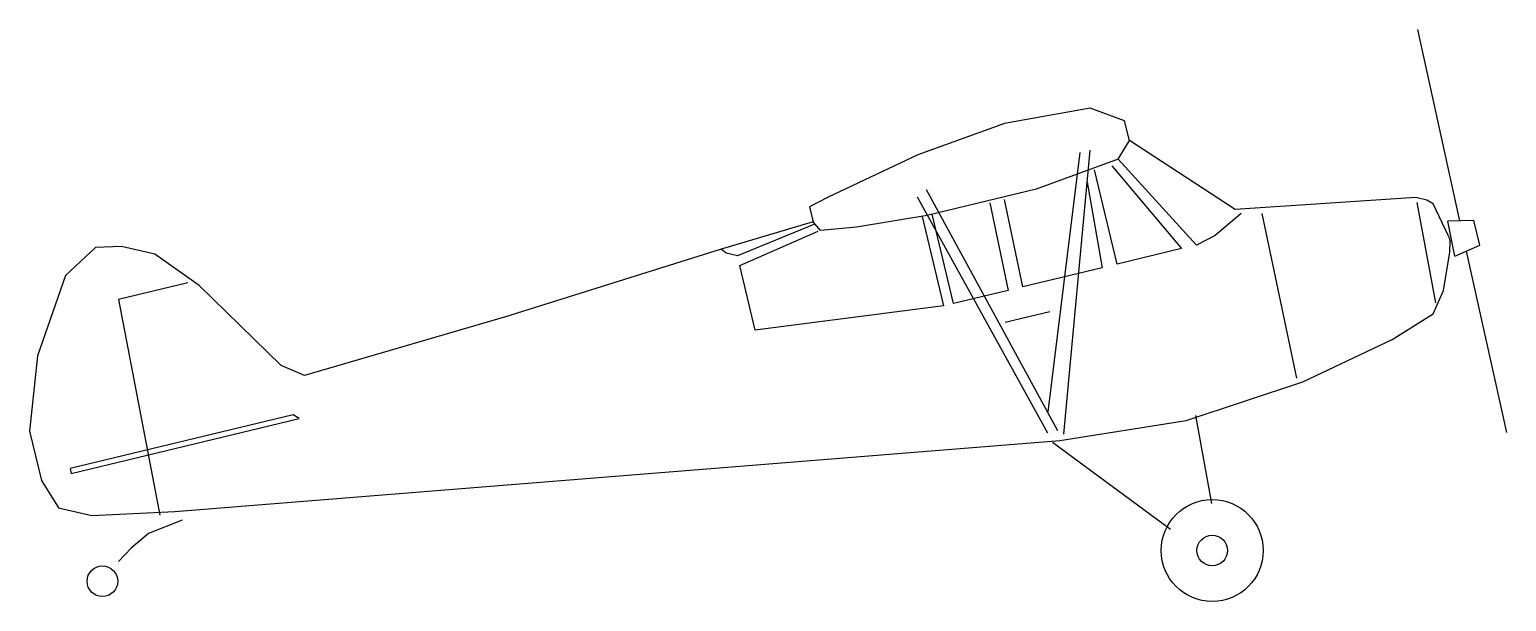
# Model space of a CAD drawing. Header units: millimetres. Extents: x -2107.5 to -2097.62, y 1844.51 to 1848.34.
import ezdxf

# ---------------------------------------------------------------- set-up
doc = ezdxf.new("R2010")
doc.units = ezdxf.units.MM
doc.header["$LTSCALE"] = 10
doc.layers.add('Aeronaves', color=2, linetype='Continuous')

msp = doc.modelspace()

# ---------------------------------------------------------------- linework, layer by layer
at = {"layer": 'Aeronaves'}
for p, q in [((-2098.2174, 1848.3418), (-2097.9346, 1847.0616)), ((-2100.406, 1847.8156), (-2100.9777, 1847.7133)), ((-2100.1751, 1847.7308), (-2100.406, 1847.8156)), ((-2100.9777, 1847.7133), (-2101.5586, 1847.5035)), ((-2100.1433, 1847.5982), (-2100.1751, 1847.7308)), ((-2100.4749, 1847.5185), (-2100.6891, 1845.7833)), ((-2100.4085, 1847.5344), (-2100.5829, 1845.6334)), ((-2100.2188, 1847.4748), (-2100.1433, 1847.5982)), ((-2099.4361, 1847.1368), (-2100.1433, 1847.5982)), ((-2101.5586, 1847.5035), (-2102.1568, 1847.2194)), ((-2100.2188, 1847.4748), (-2100.7666, 1847.2729)), ((-2100.2607, 1847.43), (-2099.7941, 1846.8754)), ((-2099.6946, 1846.8993), (-2100.2188, 1847.4748)), ((-2100.4258, 1847.3205), (-2100.3247, 1846.7478)), ((-2100.2252, 1846.7717), (-2100.3767, 1847.4018)), ((-2102.1568, 1847.2194), (-2102.2815, 1847.1543)), ((-2101.5612, 1847.2222), (-2100.6904, 1845.6427)), ((-2101.5028, 1847.2713), (-2100.6241, 1845.6586)), ((-2100.7666, 1847.2729), (-2101.4961, 1847.0976)), ((-2098.2276, 1847.2169), (-2099.4361, 1847.1368)), ((-2098.1533, 1847.1996), (-2098.2276, 1847.2169)), ((-2102.2815, 1847.1543), (-2102.2575, 1847.0548)), ((-2101.0767, 1847.1812), (-2100.9547, 1846.5963)), ((-2100.8552, 1846.6203), (-2100.9772, 1847.2051)), ((-2098.0934, 1846.5125), (-2098.2196, 1847.1837)), ((-2098.1122, 1847.1745), (-2098.1533, 1847.1996)), ((-2098.0067, 1846.9546), (-2098.1122, 1847.1745)), ((-2102.2575, 1847.0548), (-2102.8796, 1846.8702)), ((-2102.2529, 1847.037), (-2102.7642, 1846.8278)), ((-2102.2084, 1846.9965), (-2102.2575, 1847.0548)), ((-2101.9683, 1847.0191), (-2102.2084, 1846.9965)), ((-2101.4961, 1847.0976), (-2101.9683, 1847.0191)), ((-2101.5281, 1847.0906), (-2101.3858, 1846.4927)), ((-2101.3195, 1846.5087), (-2101.4618, 1847.1065)), ((-2099.3949, 1847.1116), (-2099.57, 1846.9643)), ((-2099.0244, 1846.0081), (-2099.2543, 1847.1104)), ((-2097.8402, 1847.0645), (-2098.0143, 1847.0591)), ((-2097.9672, 1846.8251), (-2098.0143, 1847.0591)), ((-2097.8004, 1846.8987), (-2097.8402, 1847.0645)), ((-2102.7482, 1846.7615), (-2102.2236, 1846.9925)), ((-2099.57, 1846.9643), (-2099.6946, 1846.8993)), ((-2098.0067, 1846.9546), (-2097.9988, 1846.9215)), ((-2097.9993, 1846.8508), (-2097.9988, 1846.9215)), ((-2107.0568, 1846.8832), (-2107.2571, 1846.6948)), ((-2106.8831, 1846.8899), (-2107.0568, 1846.8832)), ((-2106.6602, 1846.8383), (-2106.8831, 1846.8899)), ((-2106.3643, 1846.6288), (-2106.6602, 1846.8383)), ((-2102.8796, 1846.8702), (-2104.3147, 1846.42)), ((-2102.8385, 1846.845), (-2102.8735, 1846.8711)), ((-2102.7642, 1846.8278), (-2102.8385, 1846.845)), ((-2099.7941, 1846.8754), (-2100.2252, 1846.7717)), ((-2098.043, 1846.5948), (-2097.9993, 1846.8508)), ((-2097.9672, 1846.8251), (-2097.8004, 1846.8987)), ((-2097.8899, 1846.8592), (-2097.6215, 1845.6442)), ((-2102.6446, 1846.3304), (-2102.7482, 1846.7615)), ((-2100.3247, 1846.7478), (-2100.8552, 1846.6203)), ((-2107.2571, 1846.6948), (-2107.4439, 1846.1588)), ((-2106.4386, 1846.646), (-2106.9028, 1846.5344)), ((-2105.8149, 1846.0944), (-2106.3643, 1846.6288)), ((-2106.9028, 1846.5344), (-2106.6264, 1845.0926)), ((-2100.9547, 1846.5963), (-2101.3195, 1846.5087)), ((-2098.1106, 1846.4382), (-2098.043, 1846.5948)), ((-2101.3858, 1846.4927), (-2102.6446, 1846.3304)), ((-2100.6748, 1846.4532), (-2100.9732, 1846.3814)), ((-2098.3851, 1846.267), (-2098.1106, 1846.4382)), ((-2104.3147, 1846.42), (-2105.6584, 1846.0268)), ((-2098.9833, 1845.9829), (-2098.3851, 1846.267)), ((-2107.4439, 1846.1588), (-2107.4981, 1845.6547)), ((-2105.6584, 1846.0268), (-2105.8149, 1846.0944)), ((-2099.7632, 1845.7253), (-2098.9833, 1845.9829)), ((-2105.7352, 1845.7628), (-2107.2274, 1845.4041)), ((-2107.2194, 1845.3709), (-2105.6941, 1845.7376)), ((-2105.6941, 1845.7376), (-2105.7352, 1845.7628)), ((-2099.7012, 1845.7577), (-2099.5945, 1845.1695)), ((-2107.4981, 1845.6547), (-2107.4184, 1845.3231)), ((-2100.6081, 1845.5923), (-2099.7632, 1845.7253)), ((-2106.5269, 1845.1165), (-2100.6081, 1845.5923)), ((-2100.6573, 1845.5808), (-2099.869, 1844.9983)), ((-2107.2274, 1845.4041), (-2107.2194, 1845.3709)), ((-2107.4184, 1845.3231), (-2107.3042, 1845.1401)), ((-2107.3042, 1845.1401), (-2107.0814, 1845.0884)), ((-2107.0814, 1845.0884), (-2106.5269, 1845.1165)), ((-2106.4778, 1845.0582), (-2106.7019, 1844.9692)), ((-2106.7019, 1844.9692), (-2106.8186, 1844.871)), ((-2106.8186, 1844.871), (-2106.9022, 1844.7808))]:
    msp.add_line(p, q, dxfattribs=at)
for centre, radius in [((-2099.5891, 1844.8551), 0.341), ((-2099.5891, 1844.8551), 0.1023), ((-2107.0109, 1844.6494), 0.1023)]:
    msp.add_circle(centre, radius, dxfattribs=at)

doc.saveas('drawing.dxf')
